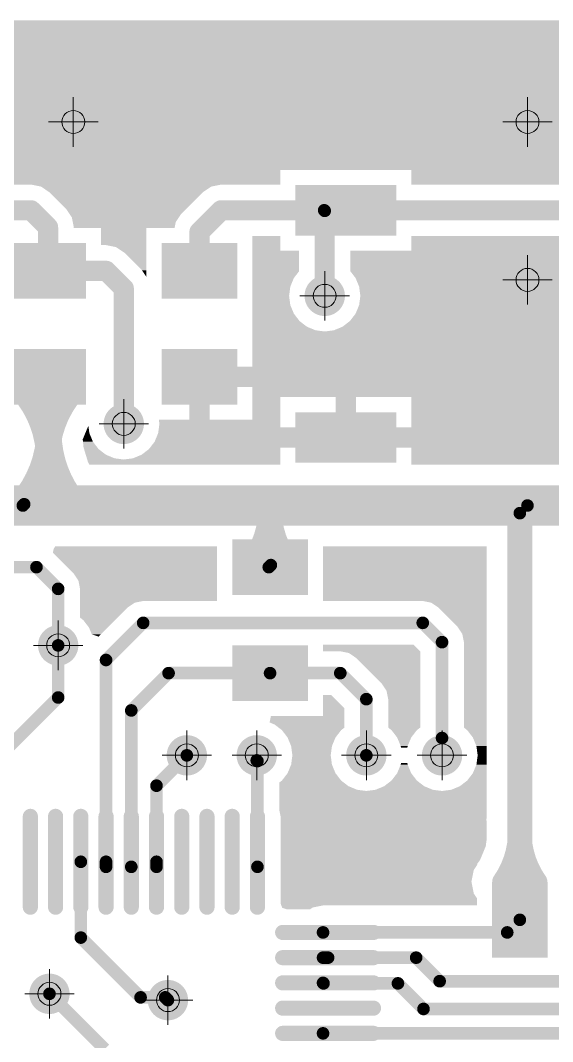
# Model space of a CAD drawing. Header units: inches. Extents: x -14 to 5184, y -66 to 1689.
# Drawn here: x 2067.41 to 2088.46, y 716.66 to 757.06 of the extents above; entities that cross this region are included whole.
import ezdxf

# ---------------------------------------------------------------- set-up
doc = ezdxf.new("R2010")
doc.units = ezdxf.units.IN
doc.header["$MEASUREMENT"] = 0
doc.layers.add('DRILL', color=7, linetype='Continuous', true_color=0xffffff)
doc.layers.add('Drill Gost', color=7, linetype='Continuous')
doc.layers.add('Poligon', color=7, linetype='Continuous')

# ---------------------------------------------------------------- blocks, each defined once
blk = doc.blocks.new('ROUND_4')
at = {"const_width": 0.015748}
blk.add_lwpolyline([(-0.007874, 0, 1), (0.007874, 0, 1)], format="xyb", close=True, dxfattribs=at)
blk = doc.blocks.new('RECTANGLE_15')
blk.add_solid([(0.03937, 0.01969), (0.03937, -0.01969), (-0.03937, 0.01969), (-0.03937, -0.01969)])
blk = doc.blocks.new('RECTANGLE_11')
blk.add_solid([(0.02953, 0.02165), (0.02953, -0.02165), (-0.02953, 0.02165), (-0.02953, -0.02165)])
blk = doc.blocks.new('OBLONG_14')
at = {"const_width": 0.01181}
blk.add_lwpolyline([(0.03543, 0), (-0.03543, 0)], dxfattribs=at)
at = {"const_width": 0.00591}
for points in [[(-0.03839, 0, 1), (-0.03248, 0, 1)], [(0.03248, 0, 1), (0.03839, 0, 1)]]:
    blk.add_lwpolyline(points, format="xyb", close=True, dxfattribs=at)
blk = doc.blocks.new('OBLONG_9')
at = {"const_width": 0.01181}
blk.add_lwpolyline([(0, 0.03543), (0, -0.03543)], dxfattribs=at)
at = {"const_width": 0.00591}
for points in [[(-0.00295, 0.03543, 1), (0.00295, 0.03543, 1)], [(-0.00295, -0.03543, 1), (0.00295, -0.03543, 1)]]:
    blk.add_lwpolyline(points, format="xyb", close=True, dxfattribs=at)
blk = doc.blocks.new('RECTANGLE_10')
blk.add_solid([(0.02165, 0.02953), (0.02165, -0.02953), (-0.02165, 0.02953), (-0.02165, -0.02953)])
blk = doc.blocks.new('ROUND_1')
at = {"const_width": 0.00886}
blk.add_lwpolyline([(-0.00443, 0, 1), (0.00443, 0, 1)], format="xyb", close=True, dxfattribs=at)
blk = doc.blocks.new('ROUND_2')
at = {"const_width": 0.00984}
blk.add_lwpolyline([(-0.00492, 0, 1), (0.00492, 0, 1)], format="xyb", close=True, dxfattribs=at)
blk = doc.blocks.new('ROUND_3')
at = {"const_width": 0.007874}
blk.add_lwpolyline([(-0.003937, 0, 1), (0.003937, 0, 1)], format="xyb", close=True, dxfattribs=at)
blk = doc.blocks.new('ROUND_5')
at = {"const_width": 0.00492}
blk.add_lwpolyline([(-0.00246, 0, 1), (0.00246, 0, 1)], format="xyb", close=True, dxfattribs=at)
blk = doc.blocks.new('ROUND_32')
at = {"const_width": 0.007874}
blk.add_lwpolyline([(-0.003937, 0, 1), (0.003937, 0, 1)], format="xyb", close=True, dxfattribs=at)

msp = doc.modelspace()

# ---------------------------------------------------------------- linework, layer by layer
for points, const_width in [([(2062.7136, 749.5437), (2067.8297, 749.5437)], 0.7986), ([(2067.8297, 749.5437), (2068.5036, 748.8699)], 0.7986), ([(2074.4933, 748.6844), (2075.3526, 749.5437)], 0.7986), ([(2075.3526, 749.5437), (2079.4286, 749.5437)], 0.7986), ([(2079.4286, 749.5437), (2080.2833, 749.5437)], 0.7986), ([(2079.4495, 746.1591), (2079.4495, 749.5229)], 0.7986), ([(2079.4286, 749.5437), (2079.4495, 749.5229)], 0.4991), ([(2080.2833, 749.5437), (2096.6551, 749.5437)], 0.7986), ([(2068.5036, 747.1479), (2068.5036, 748.8699)], 0.7986), ([(2074.4933, 747.1479), (2074.4933, 748.6844)], 0.7986), ([(2068.5036, 747.1479), (2070.8033, 747.1479)], 0.7986), ([(2070.8033, 747.1479), (2071.4984, 746.4528)], 0.7986), ([(2071.4984, 741.0941), (2071.4984, 746.4528)], 0.7986), ([(2068.5012, 740.2669), (2068.5012, 743.3322)], 0.9983), ([(2068.54, 740.632), (2068.5606, 740.3248)], 0.9983), ([(2068.4624, 740.032), (2068.5012, 740.2669)], 0.9983), ([(2068.5012, 738.2919), (2068.5012, 740.2669)], 0.9983), ([(2062.0148, 737.8643), (2067.5053, 737.8643)], 1.5972), ([(2067.5053, 737.8643), (2068.3893, 737.8643)], 1.5972), ([(2068.3893, 737.8643), (2077.2142, 737.8643)], 1.5972), ([(2077.2142, 737.8643), (2077.3172, 737.8643)], 1.5972), ([(2077.3172, 737.8643), (2077.3514, 737.8643)], 1.5972), ([(2077.3514, 737.8643), (2087.4709, 737.8643)], 1.5972), ([(2087.4709, 737.8643), (2100.4485, 737.8643)], 1.5972), ([(2067.5053, 737.8643), (2067.5559, 737.9148)], 0.4991), ([(2068.3893, 737.8643), (2068.4546, 737.7732)], 0.9983), ([(2077.3172, 735.5074), (2077.3172, 737.8643)], 0.9983), ([(2087.1691, 737.5625), (2087.4709, 737.8643)], 0.4991), ([(2087.1691, 721.4746), (2087.1691, 737.5625)], 0.9983), ([(2065.3069, 735.4261), (2068.0441, 735.4261)], 0.4991), ([(2068.0441, 735.4261), (2068.9029, 734.5672)], 0.4991), ([(2077.2359, 735.4261), (2077.3172, 735.5074)], 0.4991), ([(2068.9029, 732.3314), (2068.9029, 734.5672)], 0.4991), ([(2070.7973, 731.7532), (2072.266, 733.2219)], 0.4991), ([(2072.266, 733.2219), (2083.328, 733.2219)], 0.4991), ([(2083.328, 733.2219), (2084.0907, 732.4592)], 0.4991), ([(2068.9029, 730.2691), (2068.9029, 732.3314)], 0.4991), ([(2084.0907, 728.6657), (2084.0907, 732.4592)], 0.4991), ([(2070.7973, 723.7705), (2070.7973, 731.7532)], 0.4991), ([(2071.7956, 729.7578), (2073.2711, 731.2333)], 0.4991), ([(2073.2711, 731.2333), (2077.2865, 731.2333)], 0.4991), ([(2077.2865, 731.2333), (2080.0654, 731.2333)], 0.4991), ([(2080.0654, 731.2333), (2081.0958, 730.2029)], 0.4991), ([(2066.8042, 728.1704), (2068.9029, 730.2691)], 0.4991), ([(2081.0958, 727.9809), (2081.0958, 730.2029)], 0.4991), ([(2071.7956, 723.5708), (2071.7956, 729.7578)], 0.4991), ([(2072.7939, 726.7807), (2073.9941, 727.9809)], 0.4991), ([(2076.7596, 727.7813), (2076.787, 727.7539)], 0.4991), ([(2076.787, 723.5708), (2076.787, 727.7539)], 0.4991), ([(2072.7939, 723.7705), (2072.7939, 726.7807)], 0.4991), ([(2069.799, 720.7709), (2069.799, 723.7705)], 0.4991), ([(2070.7973, 723.5708), (2070.7973, 723.7705)], 0.4991), ([(2072.7939, 723.5708), (2072.7939, 723.7705)], 0.4991), ([(2086.6698, 720.9753), (2087.1691, 721.4746)], 0.4991), ([(2079.3825, 720.9753), (2086.6698, 720.9753)], 0.4991), ([(2069.799, 720.7709), (2072.1639, 718.4061)], 0.4991), ([(2079.3825, 719.977), (2079.5822, 719.977)], 0.4991), ([(2079.5822, 719.977), (2083.0663, 719.977)], 0.4991), ([(2083.0663, 719.977), (2083.997, 719.0463)], 0.4991), ([(2079.3825, 718.9787), (2079.4016, 718.9596)], 0.4991), ([(2079.4016, 718.9596), (2082.3457, 718.9596)], 0.4991), ([(2082.3457, 718.9596), (2083.3571, 717.9482)], 0.4991), ([(2083.997, 719.0463), (2090.9319, 719.0463)], 0.4991), ([(2068.5582, 718.5472), (2070.7474, 716.3579)], 0.4991), ([(2072.1639, 718.4061), (2073.137, 718.4061)], 0.4991), ([(2073.137, 718.4061), (2073.2454, 718.2976)], 0.4991), ([(2083.3571, 717.9482), (2099.3488, 717.9482)], 0.4991), ([(2079.3825, 716.9822), (2100.2138, 716.9822)], 0.4991)]:
    msp.add_lwpolyline(points, dxfattribs=dict(const_width=const_width))
for points, const_width in [([(2068.4624, 740.032, 0.1600761), (2067.4661, 742.387)], 0.8984), ([(2069.5447, 742.4262, 0.1445893), (2068.5606, 740.3248)], 0.8984), ([(2068.5012, 740.2669, 0.0260434), (2068.54, 740.7259)], 0.9983), ([(2067.68, 738.2443, 0.111625), (2068.4624, 740.032)], 0.9983), ([(2068.5606, 740.3248, 0.1276166), (2069.3346, 738.2414)], 0.9983), ([(2068.5606, 740.3248, 0.0472597), (2068.5171, 739.5535)], 0.8984), ([(2068.4733, 739.5316, 0.0305797), (2068.4624, 740.032)], 0.8984), ([(2077.2142, 737.8643, 0.0244359), (2077.1837, 738.2031)], 0.7986), ([(2077.3851, 738.2031, 0.0249652), (2077.3514, 737.8643)], 0.7986), ([(2076.5904, 735.729, 0.163962), (2077.2142, 737.8643)], 0.7986), ([(2077.3514, 737.8643, 0.1678235), (2077.9744, 735.7252)], 0.7986), ([(2086.4752, 722.9808, 0.1891552), (2087.0684, 725.4549)], 0.7986), ([(2087.2698, 725.4549, 0.1935995), (2087.8591, 722.9771)], 0.7986)]:
    msp.add_lwpolyline(points, format="xyb", dxfattribs=dict(const_width=const_width))
at = {"layer": 'Drill Gost', "lineweight": 9, "transparency": 33554457}
for p, q in [((2069.5025, 753.0389), (2069.5025, 754.0182)), ((2087.4717, 753.0389), (2087.4717, 754.0182)), ((2069.5025, 753.0389), (2068.5232, 753.0389)), ((2069.5025, 753.0389), (2069.5025, 752.0597)), ((2069.5025, 753.0389), (2070.4817, 753.0389)), ((2087.4717, 753.0389), (2086.4924, 753.0389)), ((2087.4717, 753.0389), (2087.4717, 752.0597)), ((2087.4717, 753.0389), (2088.4509, 753.0389)), ((2087.4717, 746.7917), (2087.4717, 747.771)), ((2079.4502, 746.1603), (2079.4502, 747.1396)), ((2087.4717, 746.7917), (2086.4924, 746.7917)), ((2087.4717, 746.7917), (2087.4717, 745.8125)), ((2087.4717, 746.7917), (2088.4509, 746.7917)), ((2079.4502, 746.1603), (2078.471, 746.1603)), ((2079.4502, 746.1603), (2079.4502, 745.1811)), ((2079.4502, 746.1603), (2080.4295, 746.1603)), ((2071.4991, 741.0952), (2071.4991, 742.0745)), ((2071.4991, 741.0952), (2070.5198, 741.0952)), ((2071.4991, 741.0952), (2071.4991, 740.116)), ((2071.4991, 741.0952), (2072.4783, 741.0952)), ((2068.9034, 732.3325), (2068.9034, 733.3118)), ((2068.9034, 732.3325), (2067.9242, 732.3325)), ((2068.9034, 732.3325), (2068.9034, 731.3533)), ((2068.9034, 732.3325), (2069.8827, 732.3325)), ((2073.9948, 727.982), (2073.9948, 728.9612)), ((2076.7603, 727.982), (2076.7603, 728.9612)), ((2081.0965, 727.982), (2081.0965, 728.9612)), ((2084.0915, 727.982), (2084.0915, 728.9612)), ((2073.9948, 727.982), (2073.0155, 727.982)), ((2073.9948, 727.982), (2073.9948, 727.0027)), ((2073.9948, 727.982), (2074.974, 727.982)), ((2076.7603, 727.982), (2075.781, 727.982)), ((2076.7603, 727.982), (2076.7603, 727.0027)), ((2076.7603, 727.982), (2077.7395, 727.982)), ((2081.0965, 727.982), (2080.1173, 727.982)), ((2081.0965, 727.982), (2081.0965, 727.0027)), ((2081.0965, 727.982), (2082.0758, 727.982)), ((2084.0915, 727.982), (2083.1123, 727.982)), ((2084.0915, 727.982), (2084.0915, 727.0027)), ((2084.0915, 727.982), (2085.0708, 727.982)), ((2068.5588, 718.5482), (2068.5588, 719.5274)), ((2073.2461, 718.2985), (2073.2461, 719.2778)), ((2068.5588, 718.5482), (2067.5796, 718.5482)), ((2068.5588, 718.5482), (2068.5588, 717.5689)), ((2068.5588, 718.5482), (2069.5381, 718.5482)), ((2073.2461, 718.2985), (2072.2669, 718.2985)), ((2073.2461, 718.2985), (2073.2461, 717.3193)), ((2073.2461, 718.2985), (2074.2254, 718.2985))]:
    msp.add_line(p, q, dxfattribs=at)
for centre in [(2069.5025, 753.0389), (2087.4717, 753.0389), (2087.4717, 746.7917), (2079.4502, 746.1603), (2071.4991, 741.0952), (2068.9034, 732.3325), (2073.9948, 727.982), (2076.7603, 727.982), (2081.0965, 727.982), (2084.0915, 727.982), (2068.5588, 718.5482), (2073.2461, 718.2985)]:
    msp.add_circle(centre, 0.4542, dxfattribs=at)
at = {"layer": 'Poligon', "color": 252}
for points in [[(2010.6795, 756.5793), (2011.4034, 756.8791), (2131.9231, 756.5793), (2131.1993, 756.8791)], [(2011.4034, 756.8791), (2011.4411, 756.8948), (2131.1993, 756.8791), (2131.1206, 756.8948)], [(2011.4411, 756.8948), (2012.2496, 757.0556), (2131.1206, 756.8948), (2130.3121, 757.0556)], [(2012.6618, 757.0556), (2012.6618, 757.0556), (2129.8598, 757.0556), (2012.6618, 757.0556)], [(2009.9941, 756.1213), (2010.6102, 756.5329), (2132.651, 756.1213), (2132.035, 756.5329)], [(2010.6102, 756.5329), (2010.6795, 756.5793), (2132.035, 756.5329), (2131.9231, 756.5793)], [(2009.4112, 755.5384), (2009.9032, 756.0304), (2133.2791, 755.5384), (2132.7871, 756.0304)], [(2009.9032, 756.0304), (2009.9941, 756.1213), (2132.7871, 756.0304), (2132.651, 756.1213)], [(2009.3126, 755.3908), (2009.4112, 755.5384), (2133.4267, 755.3908), (2133.2791, 755.5384)], [(2008.9533, 754.853), (2009.3126, 755.3908), (2133.786, 754.853), (2133.4267, 755.3908)], [(2008.6378, 754.0914), (2008.8645, 754.6387), (2134.1559, 754.0914), (2133.9292, 754.6387)], [(2008.8645, 754.6387), (2008.9533, 754.853), (2133.9292, 754.6387), (2133.786, 754.853)], [(2008.5804, 753.803), (2008.6378, 754.0914), (2134.2754, 753.803), (2134.1559, 754.0914)], [(2008.5518, 753.6589), (2008.5571, 753.6857), (2126.2801, 753.6589), (2126.5524, 753.6857)], [(2008.5571, 753.6857), (2008.5804, 753.803), (2134.2987, 753.6857), (2134.2754, 753.803)], [(2017.221, 753.5971), (2016.5931, 753.6589), (2125.6522, 753.5971), (2126.2801, 753.6589)], [(2017.4933, 753.5702), (2017.221, 753.5971), (2125.5638, 753.5702), (2125.6522, 753.5971)], [(2018.2705, 753.3345), (2017.4933, 753.5702), (2124.7866, 753.3345), (2125.5638, 753.5702)], [(2018.3589, 753.3077), (2018.2705, 753.3345), (2124.7364, 753.3077), (2124.7866, 753.3345)], [(2019.1065, 752.9081), (2018.3589, 753.3077), (2123.9888, 752.9081), (2124.7364, 753.3077)], [(2019.1566, 752.8813), (2019.1065, 752.9081), (2123.9561, 752.8813), (2123.9888, 752.9081)], [(2019.8232, 752.3342), (2019.1566, 752.8813), (2123.2896, 752.3342), (2123.9561, 752.8813)], [(2019.8559, 752.3074), (2019.8232, 752.3342), (2123.2676, 752.3074), (2123.2896, 752.3342)], [(2020.4077, 751.635), (2019.8559, 752.3074), (2122.7157, 751.635), (2123.2676, 752.3074)], [(2020.4297, 751.6082), (2020.4077, 751.635), (2122.7014, 751.6082), (2122.7157, 751.635)], [(2020.6794, 751.141), (2020.4297, 751.6082), (2122.4517, 751.141), (2122.7014, 751.6082)], [(2065.3091, 750.5616), (2065.3091, 751.141), (2077.6878, 750.5616), (2077.6878, 751.141)], [(2082.8788, 750.5616), (2082.8788, 751.141), (2094.0595, 750.5616), (2094.0595, 751.141)], [(2068.2192, 750.4841), (2067.8297, 750.5616), (2074.9631, 750.4841), (2075.3526, 750.5616)], [(2068.5495, 750.2635), (2068.2192, 750.4841), (2074.6329, 750.2635), (2074.9631, 750.4841)], [(2069.2233, 749.5896), (2068.5495, 750.2635), (2073.959, 749.5896), (2074.6329, 750.2635)], [(2069.3472, 749.4042), (2069.2233, 749.5896), (2073.7735, 749.4042), (2073.959, 749.5896)], [(2069.4439, 749.2594), (2069.3472, 749.4042), (2073.6768, 749.2594), (2073.7735, 749.4042)], [(2069.4808, 749.0739), (2069.4439, 749.2594), (2073.5529, 749.0739), (2073.6768, 749.2594)], [(2069.5214, 748.8699), (2069.4808, 749.0739), (2073.5123, 748.8699), (2073.5529, 749.0739)], [(2069.5214, 748.8449), (2069.5214, 748.8699), (2073.5074, 748.8449), (2073.5123, 748.8699)], [(2070.6, 748.1657), (2070.6, 748.8449), (2072.397, 748.1657), (2072.397, 748.8449)], [(2076.5898, 747.9465), (2076.5898, 748.5259), (2077.6878, 747.9465), (2077.6878, 748.5259)], [(2082.8788, 747.9465), (2082.8788, 748.5259), (2094.0595, 747.9465), (2094.0595, 748.5259)], [(2071.1928, 748.0882), (2070.8033, 748.1657), (2072.397, 748.0882), (2072.397, 748.1657)], [(2071.523, 747.8676), (2071.1928, 748.0882), (2072.397, 747.8676), (2072.397, 748.0882)], [(2072.2181, 747.1725), (2071.523, 747.8676), (2072.397, 747.1725), (2072.397, 747.8676)], [(2076.5898, 747.1285), (2076.5898, 747.9465), (2078.4317, 747.1285), (2078.4317, 747.9465)], [(2080.4673, 747.1285), (2080.4673, 747.9465), (2100.8478, 747.1285), (2100.8478, 747.9465)], [(2072.397, 746.9048), (2072.2181, 747.1725), (2072.397, 746.9048), (2072.397, 747.1725)], [(2076.5898, 746.864), (2076.5898, 747.1285), (2078.2287, 746.864), (2078.4317, 747.1285)], [(2080.6703, 746.864), (2080.4673, 747.1285), (2100.8478, 746.864), (2100.8478, 747.1285)], [(2076.5898, 746.524), (2076.5898, 746.864), (2078.0879, 746.524), (2078.2287, 746.864)], [(2080.8111, 746.524), (2080.6703, 746.864), (2100.8478, 746.524), (2100.8478, 746.864)], [(2076.5898, 746.1591), (2076.5898, 746.524), (2078.0399, 746.1591), (2078.0879, 746.524)], [(2076.5898, 745.7943), (2076.5898, 746.1591), (2078.0879, 745.7943), (2078.0399, 746.1591)], [(2080.8592, 746.1591), (2080.8111, 746.524), (2100.8478, 746.1591), (2100.8478, 746.524)], [(2080.8111, 745.7943), (2080.8592, 746.1591), (2100.8478, 745.7943), (2100.8478, 746.1591)], [(2076.5898, 745.4543), (2076.5898, 745.7943), (2078.2287, 745.4543), (2078.0879, 745.7943)], [(2080.6703, 745.4543), (2080.8111, 745.7943), (2100.8478, 745.4543), (2100.8478, 745.7943)], [(2076.5897, 745.1624), (2076.5897, 745.4508), (2078.4527, 745.1624), (2078.2314, 745.4508)], [(2076.5898, 745.4508), (2076.5898, 745.4543), (2078.2314, 745.4508), (2078.2287, 745.4543)], [(2080.4463, 745.1624), (2080.6676, 745.4508), (2100.848, 745.1624), (2100.848, 745.4508)], [(2080.6676, 745.4508), (2080.6703, 745.4543), (2100.8478, 745.4508), (2100.8478, 745.4543)], [(2076.5897, 744.9384), (2076.5897, 745.1624), (2078.7447, 744.9384), (2078.4527, 745.1624)], [(2080.1543, 744.9384), (2080.4463, 745.1624), (2100.848, 744.9384), (2100.848, 745.1624)], [(2076.5897, 744.7975), (2076.5897, 744.9384), (2079.0847, 744.7975), (2078.7447, 744.9384)], [(2076.5897, 744.7495), (2076.5897, 744.7975), (2079.4495, 744.7495), (2079.0847, 744.7975)], [(2076.5897, 744.6522), (2076.5897, 744.7495), (2100.848, 744.6522), (2100.848, 744.7495)], [(2076.5898, 743.3544), (2076.5898, 744.6522), (2100.8478, 743.3544), (2100.8478, 744.6522)], [(2079.4495, 744.7495), (2079.8143, 744.7975), (2100.848, 744.7495), (2100.848, 744.7975)], [(2079.8143, 744.7975), (2080.1543, 744.9384), (2100.848, 744.7975), (2100.848, 744.9384)], [(2074.4934, 742.9551), (2074.4934, 743.3544), (2100.8478, 742.9551), (2100.8478, 743.3544)], [(2074.0941, 742.8442), (2074.0941, 742.9551), (2100.8478, 742.8442), (2100.8478, 742.9551)], [(2074.0941, 742.644), (2074.0941, 742.8442), (2100.7141, 742.644), (2100.8478, 742.8442)], [(2074.0941, 742.5558), (2074.0941, 742.644), (2100.6966, 742.5558), (2100.7141, 742.644)], [(2074.0941, 741.258), (2074.0941, 742.5558), (2074.8927, 741.258), (2074.8927, 742.5558)], [(2076.5898, 742.1571), (2076.5898, 742.5558), (2100.6172, 742.1571), (2100.6966, 742.5558)], [(2076.5898, 742.1565), (2076.5898, 742.1571), (2100.6174, 742.1565), (2100.6172, 742.1571)], [(2076.5898, 741.258), (2076.5898, 742.1565), (2077.6878, 741.258), (2077.6878, 742.1565)], [(2079.884, 740.9585), (2079.884, 742.1565), (2080.6826, 740.9585), (2080.6826, 742.1565)], [(2082.8788, 740.9585), (2082.8788, 742.1565), (2094.0595, 740.9585), (2094.0595, 742.1565)], [(2069.9771, 740.7292), (2070.0983, 741.0218), (2070.1368, 740.7292), (2070.0983, 741.0218)], [(2072.8808, 740.8869), (2072.8902, 740.9585), (2101.2696, 740.8869), (2101.2147, 740.9585)], [(2072.9081, 741.0941), (2072.8865, 741.258), (2077.6878, 741.0941), (2077.6878, 741.258)], [(2072.8902, 740.9585), (2072.9081, 741.0941), (2077.6878, 740.9585), (2077.6878, 741.0941)], [(2069.8746, 740.4818), (2069.9771, 740.7292), (2070.2393, 740.4818), (2070.1368, 740.7292)], [(2072.7192, 740.3893), (2072.86, 740.7292), (2101.4758, 740.3893), (2101.335, 740.7292)], [(2072.86, 740.7292), (2072.8808, 740.8869), (2101.335, 740.7292), (2101.2696, 740.8869)], [(2069.8837, 740.3893), (2069.8746, 740.4818), (2070.2776, 740.3893), (2070.2393, 740.4818)], [(2069.9057, 740.1667), (2069.8837, 740.3893), (2070.4484, 740.1667), (2070.2776, 740.3893)], [(2069.9267, 740.0973), (2069.9057, 740.1667), (2070.5017, 740.0973), (2070.4484, 740.1667)], [(2069.9947, 739.8733), (2069.9267, 740.0973), (2070.7936, 739.8733), (2070.5017, 740.0973)], [(2072.2033, 739.8733), (2072.4952, 740.0973), (2077.6878, 739.8733), (2077.6878, 740.0973)], [(2072.4952, 740.0973), (2072.5432, 740.1599), (2077.6878, 740.0973), (2077.6878, 740.1599)], [(2072.5432, 740.1599), (2072.5723, 740.1977), (2101.5429, 740.1599), (2101.5544, 740.1977)], [(2072.5723, 740.1977), (2072.5742, 740.2003), (2101.5544, 740.1977), (2101.5541, 740.2003)], [(2072.5742, 740.2003), (2072.7192, 740.3893), (2101.5541, 740.2003), (2101.4758, 740.3893)], [(2082.8788, 739.4753), (2082.8788, 740.1599), (2094.0595, 739.4753), (2094.0595, 740.1599)], [(2070.0374, 739.7325), (2069.9947, 739.8733), (2071.1336, 739.7325), (2070.7936, 739.8733)], [(2070.052, 739.6844), (2070.0374, 739.7325), (2071.4984, 739.6844), (2071.1336, 739.7325)], [(2071.4984, 739.6844), (2071.8633, 739.7325), (2077.6878, 739.6844), (2077.6878, 739.7325)], [(2071.8633, 739.7325), (2072.2033, 739.8733), (2077.6878, 739.7325), (2077.6878, 739.8733)], [(2070.083, 739.582), (2070.052, 739.6844), (2077.6878, 739.582), (2077.6878, 739.6844)], [(2070.1401, 739.4753), (2070.083, 739.582), (2077.6878, 739.4753), (2077.6878, 739.582)], [(2068.694, 735.9997), (2068.7262, 736.1509), (2075.1901, 735.9997), (2075.1901, 736.1509)], [(2068.7262, 736.1509), (2068.7899, 736.2532), (2075.1901, 736.1509), (2075.1901, 736.2532)], [(2079.3828, 734.087), (2079.3828, 736.2532), (2085.8601, 734.087), (2085.8601, 736.2532)], [(2069.5147, 735.179), (2068.694, 735.9997), (2075.1901, 735.179), (2075.1901, 735.9997)], [(2069.7022, 734.8983), (2069.5147, 735.179), (2075.1901, 734.8983), (2075.1901, 735.179)], [(2069.7681, 734.5672), (2069.7022, 734.8983), (2075.1901, 734.5672), (2075.1901, 734.8983)], [(2069.7681, 734.328), (2069.7681, 734.5672), (2075.1901, 734.328), (2075.1901, 734.5672)], [(2069.7681, 734.087), (2069.7681, 734.328), (2075.1899, 734.087), (2075.1899, 734.328)], [(2069.7681, 734.0212), (2069.7681, 734.087), (2071.9349, 734.0212), (2072.266, 734.087)], [(2083.6591, 734.0212), (2083.328, 734.087), (2085.8601, 734.0212), (2085.8601, 734.087)], [(2069.7681, 733.8336), (2069.7681, 734.0212), (2071.6543, 733.8336), (2071.9349, 734.0212)], [(2069.7681, 733.4292), (2069.7681, 733.8336), (2071.2498, 733.4292), (2071.6543, 733.8336)], [(2083.9398, 733.8336), (2083.6591, 734.0212), (2085.8601, 733.8336), (2085.8601, 734.0212)], [(2084.7025, 733.071), (2083.9398, 733.8336), (2085.8601, 733.071), (2085.8601, 733.8336)], [(2069.8997, 733.3282), (2069.7681, 733.4292), (2071.1488, 733.3282), (2071.2498, 733.4292)], [(2070.1237, 733.0362), (2069.8997, 733.3282), (2070.8569, 733.0362), (2071.1488, 733.3282)], [(2070.2334, 732.7714), (2070.1237, 733.0362), (2070.592, 732.7714), (2070.8569, 733.0362)], [(2084.89, 732.7903), (2084.7025, 733.071), (2085.8601, 732.7903), (2085.8601, 733.071)], [(2070.4988, 732.6781), (2070.2334, 732.7714), (2070.4988, 732.6781), (2070.592, 732.7714)], [(2084.9559, 732.4592), (2084.89, 732.7903), (2085.8601, 732.4592), (2085.8601, 732.7903)], [(2084.9559, 729.0787), (2084.9559, 732.4592), (2085.8601, 729.0787), (2085.8601, 732.4592)], [(2079.3828, 732.1008), (2079.3828, 732.3567), (2083.2256, 732.1008), (2082.9697, 732.3567)], [(2079.3828, 732.0985), (2079.3828, 732.1008), (2083.2256, 732.0985), (2083.2256, 732.1008)], [(2080.3965, 732.0326), (2080.0654, 732.0985), (2083.2256, 732.0326), (2083.2256, 732.0985)], [(2080.6772, 731.8451), (2080.3965, 732.0326), (2083.2256, 731.8451), (2083.2256, 732.0326)], [(2081.7076, 730.8147), (2080.6772, 731.8451), (2083.2256, 730.8147), (2083.2256, 731.8451)], [(2081.8951, 730.534), (2081.7076, 730.8147), (2083.2256, 730.534), (2083.2256, 730.8147)], [(2081.961, 730.2029), (2081.8951, 730.534), (2083.2256, 730.2029), (2083.2256, 730.534)], [(2079.3828, 729.8446), (2079.3828, 730.3681), (2080.2306, 729.8446), (2079.7071, 730.3681)], [(2081.961, 729.0787), (2081.961, 730.2029), (2083.2256, 729.0787), (2083.2256, 730.2029)], [(2079.3828, 729.5362), (2079.3828, 729.8446), (2080.2306, 729.5362), (2080.2306, 729.8446)], [(2077.269, 729.2827), (2077.3194, 729.5362), (2080.2306, 729.2827), (2080.2306, 729.5362)], [(2077.4644, 729.2017), (2077.269, 729.2827), (2080.2306, 729.2017), (2080.2306, 729.2827)], [(2077.6248, 729.0787), (2077.4644, 729.2017), (2080.2306, 729.0787), (2080.2306, 729.2017)], [(2077.7564, 728.9777), (2077.6248, 729.0787), (2080.099, 728.9777), (2080.2306, 729.0787)], [(2077.9804, 728.6857), (2077.7564, 728.9777), (2079.875, 728.6857), (2080.099, 728.9777)], [(2082.0926, 728.9777), (2081.961, 729.0787), (2083.094, 728.9777), (2083.2256, 729.0787)], [(2082.3166, 728.6857), (2082.0926, 728.9777), (2082.8699, 728.6857), (2083.094, 728.9777)], [(2085.0875, 728.9777), (2084.9559, 729.0787), (2085.8601, 728.9777), (2085.8601, 729.0787)], [(2085.3115, 728.6857), (2085.0875, 728.9777), (2085.8601, 728.6857), (2085.8601, 728.9777)], [(2078.1212, 728.3458), (2077.9804, 728.6857), (2079.7342, 728.3458), (2079.875, 728.6857)], [(2082.4574, 728.3458), (2082.3166, 728.6857), (2082.7291, 728.3458), (2082.8699, 728.6857)], [(2085.4523, 728.3458), (2085.3115, 728.6857), (2085.8601, 728.3458), (2085.8601, 728.6857)], [(2078.1693, 727.9809), (2078.1212, 728.3458), (2079.6861, 727.9809), (2079.7342, 728.3458)], [(2078.1212, 727.6161), (2078.1693, 727.9809), (2079.7342, 727.6161), (2079.6861, 727.9809)], [(2082.4654, 728.2852), (2082.4574, 728.3458), (2082.7211, 728.2852), (2082.7291, 728.3458)], [(2085.5004, 727.9809), (2085.4523, 728.3458), (2085.8601, 727.9809), (2085.8601, 728.3458)], [(2085.4523, 727.6161), (2085.5004, 727.9809), (2085.8601, 727.6161), (2085.8601, 727.9809)], [(2077.9804, 727.2761), (2078.1212, 727.6161), (2079.875, 727.2761), (2079.7342, 727.6161)], [(2082.3166, 727.2761), (2082.4574, 727.6161), (2082.8699, 727.2761), (2082.7291, 727.6161)], [(2082.4574, 727.6161), (2082.4654, 727.6766), (2082.7291, 727.6161), (2082.7211, 727.6766)], [(2085.3115, 727.2761), (2085.4523, 727.6161), (2085.8601, 727.2761), (2085.8601, 727.6161)], [(2077.7564, 726.9841), (2077.9804, 727.2761), (2080.099, 726.9841), (2079.875, 727.2761)], [(2082.0926, 726.9841), (2082.3166, 727.2761), (2083.094, 726.9841), (2082.8699, 727.2761)], [(2085.0875, 726.9841), (2085.3115, 727.2761), (2085.8601, 726.9841), (2085.8601, 727.2761)], [(2077.6521, 726.9042), (2077.7564, 726.9841), (2080.2033, 726.9042), (2080.099, 726.9841)], [(2077.6521, 726.7601), (2077.6521, 726.9042), (2080.391, 726.7601), (2080.2033, 726.9042)], [(2081.8006, 726.7601), (2082.0926, 726.9841), (2083.3859, 726.7601), (2083.094, 726.9841)], [(2084.7955, 726.7601), (2085.0875, 726.9841), (2085.8601, 726.7601), (2085.8601, 726.9841)], [(2077.6521, 726.6193), (2077.6521, 726.7601), (2080.731, 726.6193), (2080.391, 726.7601)], [(2077.6521, 726.5713), (2077.6521, 726.6193), (2081.0958, 726.5713), (2080.731, 726.6193)], [(2077.6521, 725.8232), (2077.6521, 726.5713), (2085.8601, 725.8232), (2085.8601, 726.5713)], [(2081.0958, 726.5713), (2081.4606, 726.6193), (2084.0907, 726.5713), (2083.7259, 726.6193)], [(2081.4606, 726.6193), (2081.8006, 726.7601), (2083.7259, 726.6193), (2083.3859, 726.7601)], [(2084.0907, 726.5713), (2084.4556, 726.6193), (2085.8601, 726.5713), (2085.8601, 726.6193)], [(2084.4556, 726.6193), (2084.7955, 726.7601), (2085.8601, 726.6193), (2085.8601, 726.7601)], [(2077.703, 725.5674), (2077.6521, 725.8232), (2085.8601, 725.5674), (2085.8601, 725.8232)], [(2077.703, 725.5272), (2077.703, 725.5674), (2085.8601, 725.5272), (2085.8601, 725.5674)], [(2077.703, 725.5206), (2077.703, 725.5272), (2085.8601, 725.5206), (2085.8601, 725.5272)], [(2077.703, 725.4549), (2077.703, 725.5206), (2085.847, 725.4549), (2085.8601, 725.5206)], [(2077.703, 725.286), (2077.703, 725.4549), (2085.8569, 725.286), (2085.847, 725.4549)], [(2077.703, 725.0431), (2077.703, 725.286), (2085.8601, 725.0431), (2085.8569, 725.286)], [(2077.703, 724.6864), (2077.703, 725.0431), (2085.8601, 724.6864), (2085.8601, 725.0431)], [(2077.703, 724.384), (2077.703, 724.6864), (2085.8203, 724.384), (2085.8601, 724.6864)], [(2077.703, 723.8343), (2077.703, 724.384), (2085.5926, 723.8343), (2085.8203, 724.384)], [(2077.703, 723.6795), (2077.703, 723.8343), (2085.4738, 723.6795), (2085.5926, 723.8343)], [(2077.703, 723.6664), (2077.703, 723.6795), (2085.4925, 723.6664), (2085.4738, 723.6795)], [(2077.703, 723.4482), (2077.703, 723.6664), (2085.3467, 723.4482), (2085.4925, 723.6664)], [(2077.703, 722.9808), (2077.703, 723.4482), (2085.2537, 722.9808), (2085.3467, 723.4482)], [(2077.703, 722.5134), (2077.703, 722.9808), (2085.3467, 722.5134), (2085.2537, 722.9808)], [(2077.703, 722.3254), (2077.703, 722.5134), (2085.4723, 722.3254), (2085.3467, 722.5134)], [(2077.703, 722.1335), (2077.703, 722.3254), (2085.4723, 722.1335), (2085.4723, 722.3254)], [(2077.7334, 722.044), (2077.703, 722.1335), (2085.4723, 722.044), (2085.4723, 722.1335)], [(2077.7611, 721.9627), (2077.7334, 722.044), (2078.9735, 721.9627), (2079.3825, 722.044)], [(2077.7644, 721.9527), (2077.7611, 721.9627), (2078.9587, 721.9527), (2078.9735, 721.9627)], [(2077.9452, 721.8913), (2077.7644, 721.9527), (2078.8668, 721.8913), (2078.9587, 721.9527)]]:
    msp.add_solid(points, dxfattribs=at)

# ---------------------------------------------------------------- block references
at = {"xscale": 50.7125995, "yscale": 50.7125995, "zscale": 50.7125995}
for name, p in [('ROUND_4', (2069.5019, 753.0377)), ('ROUND_4', (2087.4709, 753.0377)), ('RECTANGLE_15', (2080.2833, 749.5437)), ('ROUND_3', (2067.8297, 749.5437)), ('ROUND_3', (2067.8297, 749.5437)), ('ROUND_3', (2075.3526, 749.5437)), ('ROUND_3', (2075.3526, 749.5437)), ('ROUND_3', (2079.4286, 749.5437)), ('ROUND_3', (2079.4286, 749.5437)), ('ROUND_3', (2079.4495, 749.5229)), ('ROUND_5', (2079.4286, 749.5437)), ('ROUND_3', (2080.2833, 749.5437)), ('ROUND_3', (2080.2833, 749.5437)), ('ROUND_5', (2079.4495, 749.5229)), ('ROUND_3', (2068.5036, 748.8699)), ('ROUND_3', (2068.5036, 748.8699)), ('ROUND_3', (2074.4933, 748.6844)), ('ROUND_3', (2074.4933, 748.6844)), ('RECTANGLE_11', (2068.5036, 747.1479)), ('RECTANGLE_11', (2074.4934, 747.1479)), ('ROUND_3', (2068.5036, 747.1479)), ('ROUND_3', (2068.5036, 747.1479)), ('ROUND_3', (2070.8033, 747.1479)), ('ROUND_3', (2070.8033, 747.1479)), ('ROUND_3', (2074.4933, 747.1479)), ('ROUND_4', (2087.4709, 746.7905)), ('ROUND_3', (2071.4984, 746.4528)), ('ROUND_3', (2071.4984, 746.4528)), ('ROUND_4', (2079.4495, 746.1591)), ('ROUND_3', (2079.4495, 746.1591)), ('RECTANGLE_11', (2068.5036, 742.9551)), ('ROUND_2', (2068.5012, 743.3322)), ('RECTANGLE_11', (2074.4934, 742.9551)), ('ROUND_1', (2067.4661, 742.387)), ('ROUND_1', (2069.5447, 742.4262)), ('ROUND_4', (2071.4984, 741.0941)), ('ROUND_3', (2071.4984, 741.0941)), ('RECTANGLE_15', (2080.2833, 740.5592)), ('ROUND_2', (2068.54, 740.7259)), ('ROUND_2', (2068.54, 740.632)), ('ROUND_2', (2068.4624, 740.032)), ('ROUND_2', (2068.4624, 740.032)), ('ROUND_2', (2068.5012, 740.2669)), ('ROUND_2', (2068.5012, 740.2669)), ('ROUND_2', (2068.5012, 740.2669)), ('ROUND_2', (2068.5012, 740.2669)), ('ROUND_2', (2068.5606, 740.3248)), ('ROUND_2', (2068.5606, 740.3248)), ('ROUND_1', (2068.5606, 740.3248)), ('ROUND_1', (2068.5606, 740.3248)), ('ROUND_1', (2068.4624, 740.032)), ('ROUND_1', (2068.4624, 740.032)), ('ROUND_1', (2068.4733, 739.5316)), ('ROUND_1', (2068.5171, 739.5535)), ('ROUND_4', (2067.5053, 737.8643)), ('ROUND_4', (2067.5053, 737.8643)), ('ROUND_2', (2067.68, 738.2443)), ('ROUND_4', (2068.3893, 737.8643)), ('ROUND_4', (2068.3893, 737.8643)), ('ROUND_2', (2068.5012, 738.2919)), ('ROUND_2', (2069.3346, 738.2414)), ('ROUND_4', (2077.2142, 737.8643)), ('ROUND_4', (2077.2142, 737.8643)), ('ROUND_4', (2077.3172, 737.8643)), ('ROUND_4', (2077.3172, 737.8643)), ('ROUND_4', (2077.3514, 737.8643)), ('ROUND_4', (2077.3514, 737.8643)), ('ROUND_3', (2077.1837, 738.2031)), ('ROUND_3', (2077.3851, 738.2031)), ('ROUND_4', (2087.4709, 737.8643)), ('ROUND_4', (2087.4709, 737.8643)), ('ROUND_5', (2067.5053, 737.8643)), ('ROUND_5', (2067.5559, 737.9148)), ('ROUND_2', (2068.3893, 737.8643)), ('ROUND_2', (2068.4546, 737.7732)), ('ROUND_3', (2077.2142, 737.8643)), ('ROUND_3', (2077.2142, 737.8643)), ('ROUND_2', (2077.3172, 737.8643)), ('ROUND_3', (2077.3514, 737.8643)), ('ROUND_3', (2077.3514, 737.8643)), ('ROUND_5', (2087.4709, 737.8643)), ('ROUND_2', (2087.1691, 737.5625)), ('ROUND_5', (2087.1691, 737.5625)), ('RECTANGLE_11', (2077.2865, 735.4261)), ('ROUND_3', (2076.5904, 735.729)), ('ROUND_3', (2077.9744, 735.7252)), ('ROUND_5', (2068.0441, 735.4261)), ('ROUND_5', (2068.0441, 735.4261)), ('ROUND_2', (2077.3172, 735.5074)), ('ROUND_5', (2077.2359, 735.4261)), ('ROUND_5', (2077.3172, 735.5074)), ('ROUND_5', (2068.9029, 734.5672)), ('ROUND_5', (2068.9029, 734.5672)), ('ROUND_5', (2072.266, 733.2219)), ('ROUND_5', (2072.266, 733.2219)), ('ROUND_5', (2083.328, 733.2219)), ('ROUND_5', (2083.328, 733.2219)), ('ROUND_4', (2068.9029, 732.3314)), ('ROUND_5', (2068.9029, 732.3314)), ('ROUND_5', (2068.9029, 732.3314)), ('ROUND_5', (2084.0907, 732.4592)), ('ROUND_5', (2084.0907, 732.4592)), ('RECTANGLE_11', (2077.2865, 731.2333)), ('ROUND_5', (2070.7973, 731.7532)), ('ROUND_5', (2070.7973, 731.7532)), ('ROUND_5', (2073.2711, 731.2333)), ('ROUND_5', (2073.2711, 731.2333)), ('ROUND_5', (2077.2865, 731.2333)), ('ROUND_5', (2077.2865, 731.2333)), ('ROUND_5', (2080.0654, 731.2333)), ('ROUND_5', (2080.0654, 731.2333)), ('ROUND_5', (2068.9029, 730.2691)), ('ROUND_5', (2068.9029, 730.2691)), ('ROUND_5', (2081.0958, 730.2029)), ('ROUND_5', (2081.0958, 730.2029)), ('ROUND_5', (2071.7956, 729.7578)), ('ROUND_5', (2071.7956, 729.7578)), ('ROUND_5', (2084.0907, 728.6657)), ('ROUND_4', (2073.9941, 727.9809)), ('ROUND_4', (2076.7596, 727.9809)), ('ROUND_4', (2081.0958, 727.9809)), ('ROUND_4', (2084.0907, 727.9809)), ('ROUND_5', (2073.9941, 727.9809)), ('ROUND_5', (2076.7596, 727.7813)), ('ROUND_5', (2076.787, 727.7539)), ('ROUND_5', (2076.787, 727.7539)), ('ROUND_5', (2081.0958, 727.9809)), ('ROUND_5', (2072.7939, 726.7807)), ('ROUND_5', (2072.7939, 726.7807)), ('OBLONG_9', (2067.8025, 723.7705)), ('OBLONG_9', (2068.8008, 723.7705)), ('OBLONG_9', (2069.799, 723.7705)), ('OBLONG_9', (2070.7973, 723.7705)), ('OBLONG_9', (2071.7956, 723.7705)), ('OBLONG_9', (2072.7939, 723.7705)), ('OBLONG_9', (2073.7922, 723.7705)), ('OBLONG_9', (2074.7904, 723.7705)), ('OBLONG_9', (2075.7887, 723.7705)), ('OBLONG_9', (2076.787, 723.7705)), ('ROUND_3', (2087.0684, 725.4549)), ('ROUND_3', (2087.2698, 725.4549)), ('ROUND_5', (2069.799, 723.7705)), ('ROUND_5', (2070.7973, 723.7705)), ('ROUND_5', (2070.7973, 723.7705)), ('ROUND_5', (2072.7939, 723.7705)), ('ROUND_5', (2072.7939, 723.7705)), ('ROUND_5', (2070.7973, 723.5708)), ('ROUND_5', (2071.7956, 723.5708)), ('ROUND_5', (2072.7939, 723.5708)), ('ROUND_5', (2076.787, 723.5708)), ('ROUND_3', (2086.4752, 722.9808)), ('ROUND_3', (2087.8591, 722.9771)), ('RECTANGLE_10', (2087.1694, 721.4746)), ('ROUND_2', (2087.1691, 721.4746)), ('ROUND_5', (2087.1691, 721.4746)), ('OBLONG_14', (2079.5822, 720.9753)), ('ROUND_5', (2079.3825, 720.9753)), ('ROUND_5', (2086.6698, 720.9753)), ('ROUND_5', (2086.6698, 720.9753)), ('ROUND_5', (2069.799, 720.7709)), ('ROUND_5', (2069.799, 720.7709)), ('OBLONG_14', (2079.5822, 719.977)), ('ROUND_5', (2079.3825, 719.977)), ('ROUND_5', (2079.5822, 719.977)), ('ROUND_5', (2079.5822, 719.977)), ('ROUND_5', (2083.0663, 719.977)), ('ROUND_5', (2083.0663, 719.977)), ('ROUND_4', (2068.5582, 718.5472)), ('ROUND_4', (2073.2454, 718.2976)), ('OBLONG_14', (2079.5822, 718.9787)), ('ROUND_5', (2079.3825, 718.9787)), ('ROUND_5', (2079.4016, 718.9596)), ('ROUND_5', (2079.4016, 718.9596)), ('ROUND_5', (2082.3457, 718.9596)), ('ROUND_5', (2082.3457, 718.9596)), ('ROUND_5', (2083.997, 719.0463)), ('ROUND_5', (2083.997, 719.0463)), ('ROUND_5', (2068.5582, 718.5472)), ('ROUND_5', (2072.1639, 718.4061)), ('ROUND_5', (2072.1639, 718.4061)), ('ROUND_5', (2073.137, 718.4061)), ('ROUND_5', (2073.137, 718.4061)), ('ROUND_5', (2073.2454, 718.2976)), ('OBLONG_14', (2079.5822, 717.9805)), ('ROUND_5', (2083.3571, 717.9482)), ('ROUND_5', (2083.3571, 717.9482)), ('OBLONG_14', (2079.5822, 716.9822)), ('ROUND_5', (2079.3825, 716.9822))]:
    msp.add_blockref(name, p, dxfattribs=at)
at = {"layer": 'DRILL', "color": 1, "xscale": 50.7125995, "yscale": 50.7125995, "zscale": 50.7125995}
for p in [(2069.5019, 753.0377), (2087.4709, 753.0377), (2087.4709, 746.7905), (2079.4495, 746.1591), (2071.4984, 741.0941), (2068.9029, 732.3314), (2073.9941, 727.9809), (2076.7596, 727.9809), (2081.0958, 727.9809), (2084.0907, 727.9809), (2068.5582, 718.5472), (2073.2454, 718.2976)]:
    msp.add_blockref('ROUND_32', p, dxfattribs=at)

doc.saveas('drawing.dxf')
